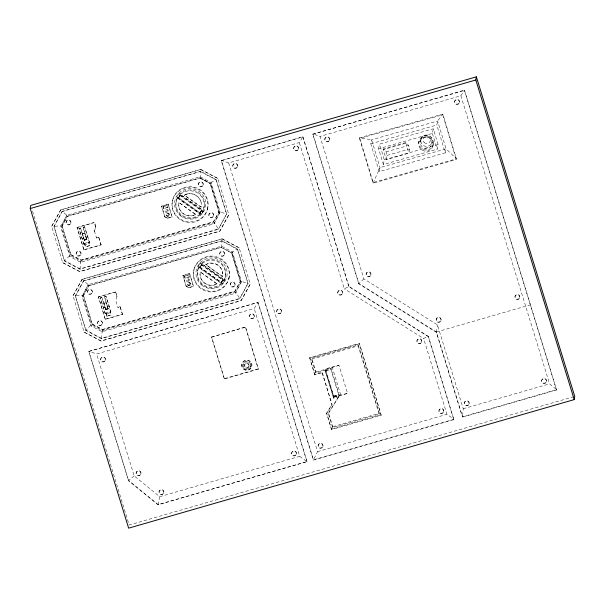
<?xml version="1.0" encoding="UTF-8"?>
<svg xmlns="http://www.w3.org/2000/svg" width="605" height="605" viewBox="0 0 605 605"><rect width="100%" height="100%" fill="white"/><g stroke="black" fill="none" stroke-linecap="round" stroke-linejoin="round"><path stroke-width="0.45" stroke-dasharray="3.02 2.27" d="M358.871 283.896L312.846 133.849L320.022 136.405L363.885 278.875L437.423 324.84L463.248 408.738L462.454 417.147L556.57 389.991L464.421 90.115L312.785 134.204L358.871 283.896L436.341 332.327L462.454 417.147M178.914 202.501L178.634 205.148A11.374 11.124 9.5 0 0 193.282 215.554L195.642 214.389L178.914 202.501L195.612 214.541M186.726 194.023L184.336 195.211L201.125 207.137L201.404 204.452M200.293 271.932L200.013 274.572A11.374 11.124 9.5 0 0 214.662 284.978L217.013 283.813L200.293 271.932L216.991 283.964M222.761 273.884A11.374 11.124 9.5 0 0 208.112 263.477L205.708 264.635L222.496 276.568L222.784 273.884M436.341 332.327L437.423 324.84M51.652 226.383L60.757 209.822L200.837 169.4L217.823 178.437L228.879 214.707L219.774 231.269L79.694 271.69L62.708 262.653L51.652 226.383L60.757 209.822M53.966 226.625L62.277 211.289L200.656 171.366L216.076 179.564L226.656 213.936L218.337 229.272L79.966 269.195L64.546 260.997L53.966 226.625L62.277 211.289L66.762 215.259L200.179 176.758L211.039 182.536L220.122 212.045L214.102 223.812L80.684 262.313L69.832 256.535L60.742 227.034L66.762 215.259L60.742 227.034M62.081 226.172L67.503 216.151L62.081 226.172L70.898 254.834L80.964 260.188L213.527 221.937L218.957 211.916L210.132 183.254L200.066 177.9L66.565 216.446M62.708 262.653L79.731 271.463L219.812 231.042L228.879 214.707M64.546 260.997L54.011 226.323L60.946 225.846L70.029 255.348L69.832 256.535M70.861 223.109A2.443 2.39 9.5 0 0 67.775 220.258A2.443 2.39 9.5 0 0 66.815 224.281A2.443 2.39 9.5 0 0 70.861 223.109L70.906 222.829A2.443 2.39 9.5 0 0 67.828 219.978A2.443 2.39 9.5 0 0 66.86 224.001A2.443 2.39 9.5 0 0 70.906 222.829M70.898 254.834L62.111 225.968M98.759 237.152L96.513 237.969L98.759 237.152L101.088 244.972L83.921 249.925L77.069 227.404L94.236 222.451C98.033 223.585 91.816 238.733 95.613 226.928M84.587 244.004L83.8 244.231L78.968 228.531L80.525 227.979L84.246 240.23L86.817 239.489L83.097 227.238L84.587 226.807L89.517 241.955L88.791 242.787L89.676 245.653L85.471 246.863L84.587 244.004L88.859 242.408L89.676 245.653M84.246 240.23L80.525 227.979M86.817 239.489L83.097 227.238M73.023 295.815L82.129 279.253L222.209 238.831L239.194 247.868L250.251 284.131L241.145 300.7L101.073 341.114L84.087 332.077L73.023 295.815L82.129 279.253M89.404 242.613L84.587 226.807M80.941 254.327A2.443 2.39 9.5 0 0 77.856 251.476A2.443 2.39 9.5 0 0 76.895 255.499A2.443 2.39 9.5 0 0 80.941 254.327L80.987 254.055A2.443 2.39 9.5 0 0 77.901 251.196A2.443 2.39 9.5 0 0 76.941 255.219A2.443 2.39 9.5 0 0 80.987 254.055M80.964 260.188L213.557 221.732L218.957 211.916M80.684 262.313L80.881 261.126L214.306 222.625L220.122 212.045L226.656 213.936L218.337 229.272M83.8 244.231L78.983 228.425M75.338 296.057L83.656 280.72L222.027 240.79L237.447 248.995L248.027 283.359L239.716 298.704L101.337 338.626L85.918 330.428L75.338 296.057L83.656 280.72L88.141 284.69L221.559 246.19L232.411 251.967L241.501 281.469L235.481 293.243L102.064 331.737L91.204 325.966L82.121 296.458L88.141 284.69L82.121 296.458M79.966 269.195L80.881 261.126L70.029 255.348L64.599 260.695L80.011 268.892L218.39 228.97L214.306 222.625L214.102 223.812M83.921 249.925L77.069 227.404M88.791 242.787L88.859 242.408M95.582 227.109L94.236 222.451M83.452 295.595L88.882 285.583L83.452 295.595L92.278 324.257L102.343 329.612L234.899 291.368L240.329 281.348L231.503 252.686L240.298 281.552M84.087 332.077L101.111 340.887L241.183 300.473L250.251 284.131M85.918 330.428L75.391 295.754L82.318 295.27L91.4 324.779L91.204 325.966M92.232 292.54A2.443 2.39 9.5 0 0 89.154 289.689A2.443 2.39 9.5 0 0 88.186 293.705A2.443 2.39 9.5 0 0 92.232 292.54L92.278 292.26A2.443 2.39 9.5 0 0 89.2 289.409A2.443 2.39 9.5 0 0 88.239 293.433A2.443 2.39 9.5 0 0 92.278 292.26M92.278 324.257L83.49 295.399M88.784 351.437L258.032 302.364L307.068 461.615L158.109 504.835L128.608 480.793L88.784 351.437L258.032 302.364L254.183 308.497L96.618 353.955L88.829 351.187L128.608 480.793M120.138 306.576L117.892 307.393L120.138 306.576L122.46 314.403L105.293 319.357L98.449 296.836L115.615 291.882L116.962 296.533L115.615 291.882M105.966 313.428L105.172 313.655L100.339 297.962L101.897 297.41L105.618 309.662L108.189 308.921L104.468 296.669L105.966 296.238L110.889 311.386L110.171 312.218L111.048 315.084L106.851 316.294L105.966 313.428L110.231 311.84L111.048 315.084M105.618 309.662L101.897 297.41M108.189 308.921L104.468 296.669M110.783 312.044L105.966 296.238M102.313 323.758A2.443 2.39 9.5 0 0 99.235 320.907A2.443 2.39 9.5 0 0 98.267 324.93A2.443 2.39 9.5 0 0 102.313 323.758L102.358 323.478A2.443 2.39 9.5 0 0 99.281 320.627A2.443 2.39 9.5 0 0 98.312 324.651A2.443 2.39 9.5 0 0 102.358 323.478M102.343 329.612L234.937 291.164L240.329 281.348M102.064 331.737L102.26 330.557L235.678 292.056L241.501 281.469L248.027 283.359L239.716 298.704M105.172 313.655L100.362 297.849M101.337 338.626L102.26 330.557L91.4 324.779L85.971 330.118L101.39 338.324L239.762 298.394L235.678 292.056L235.481 293.243M105.293 319.357L98.449 296.836M106.851 316.294L106.026 313.05M110.171 312.218L110.231 311.84M105.414 360.202A2.443 2.39 9.5 0 0 102.328 357.343A2.443 2.39 9.5 0 0 101.368 361.366A2.443 2.39 9.5 0 0 105.414 360.202L105.459 359.922A2.443 2.39 9.5 0 0 102.374 357.071A2.443 2.39 9.5 0 0 101.413 361.087A2.443 2.39 9.5 0 0 105.459 359.922M161.558 206.252L168.258 204.059L172.092 216.938L167.358 218.299L164.855 216.968L161.558 206.252L168.258 204.059M163.085 206.842L167.434 205.42L167.971 207.424L163.645 208.672L163.085 206.842L167.434 205.42M163.645 208.672L163.116 206.66M164.855 216.968L161.603 205.98M167.971 207.424L163.675 208.498M168.167 211.258A1.588 1.55 9.5 0 0 166.163 209.406A1.588 1.55 9.5 0 0 165.536 212.022A1.588 1.55 9.5 0 0 168.167 211.258L168.175 211.183M167.358 218.299L172.138 216.658M169.264 215.07A1.588 1.55 9.5 0 0 167.26 213.217A1.588 1.55 9.5 0 0 166.64 215.826A1.588 1.55 9.5 0 0 169.264 215.07L169.279 214.994A1.588 1.55 9.5 0 0 167.275 213.141A1.588 1.55 9.5 0 0 166.647 215.751A1.588 1.55 9.5 0 0 169.279 214.994M172.455 200.777L172.569 200.119M176.826 196.625L201.336 214.041L200.55 213.482A14.248 13.93 9.5 0 1 177.613 197.192L176.826 196.625L179.004 193.6L202.161 209.723L203.507 211.107L201.336 214.041M176.161 201.442L176.305 200.588M200.55 213.482L200.406 214.336L177.469 198.047L177.613 197.192M179.004 193.6L179.783 194.25A14.248 13.93 9.5 0 1 202.713 210.54L203.507 211.107M178.293 198.41L180.865 194.818L201.851 209.723L201.813 210.638L199.65 213.573L178.293 198.41L180.6 194.681M202.713 210.54L202.569 211.402A14.248 13.93 9.5 0 0 179.64 195.105L179.783 194.25M140.897 473.919A2.443 2.39 9.5 0 0 137.819 471.068A2.443 2.39 9.5 0 0 136.851 475.084A2.443 2.39 9.5 0 0 140.897 473.919L140.942 473.639A2.443 2.39 9.5 0 0 137.864 470.788A2.443 2.39 9.5 0 0 136.896 474.812A2.443 2.39 9.5 0 0 140.942 473.639M182.929 275.683L189.637 273.483L193.464 286.369L188.737 287.73L186.227 286.399L182.929 275.683L189.637 273.483M60.719 210.048L200.837 169.4M62.232 211.591L200.656 171.366L200.028 178.104L67.473 216.356M184.457 276.266L188.805 274.844L189.342 276.856L185.024 278.103L184.457 276.266L188.805 274.844M185.024 278.103L184.487 276.092M186.227 286.399L182.975 275.404M203.151 185.032A2.443 2.39 9.5 0 0 200.073 182.181A2.443 2.39 9.5 0 0 199.113 186.196A2.443 2.39 9.5 0 0 203.151 185.032L203.204 184.752A2.443 2.39 9.5 0 0 200.119 181.901A2.443 2.39 9.5 0 0 199.158 185.916A2.443 2.39 9.5 0 0 203.204 184.752M199.65 213.573L201.949 209.822M189.342 276.856L185.054 277.922M201.125 207.137L184.359 195.06M189.539 280.69A1.588 1.55 9.5 0 0 187.535 278.837A1.588 1.55 9.5 0 0 186.915 281.446A1.588 1.55 9.5 0 0 189.539 280.69L189.554 280.614M188.737 287.73L193.517 286.089M190.643 284.501A1.588 1.55 9.5 0 0 188.639 282.641A1.588 1.55 9.5 0 0 188.011 285.257A1.588 1.55 9.5 0 0 190.643 284.501L190.651 284.426A1.588 1.55 9.5 0 0 188.654 282.565A1.588 1.55 9.5 0 0 188.026 285.182A1.588 1.55 9.5 0 0 190.651 284.426M203.885 208.007L204.029 207.144M193.834 270.208L193.94 269.55M218.919 212.121L210.132 183.254M219.925 213.225L210.843 183.723L211.039 182.536L216.076 179.564L226.603 214.238M158.109 504.835L159.728 496.705L134.159 475.87L96.618 353.955M207.523 209.073A18.014 17.621 9.5 0 0 184.782 188.011A18.014 17.621 9.5 0 0 177.666 217.687A18.014 17.621 9.5 0 0 207.523 209.073L207.628 208.415A18.014 17.621 9.5 0 0 184.888 187.361A18.014 17.621 9.5 0 0 177.772 217.036A18.014 17.621 9.5 0 0 207.628 208.415M197.532 270.874L197.676 270.012M198.992 266.616A14.248 13.93 9.5 0 0 221.922 282.913L221.778 283.768L198.848 267.478L198.992 266.616L198.213 265.966L200.384 263.024L202.025 263.871L224.886 280.531L224.092 279.971A14.248 13.93 9.5 0 0 201.162 263.682L200.384 263.024M199.673 267.841L202.244 264.249L223.222 279.155L223.192 280.062L221.022 283.004L199.673 267.841L202.244 264.249M224.092 279.971L223.948 280.826A14.248 13.93 9.5 0 0 201.019 264.536L201.162 263.682M201.972 264.113L201.843 264.899L223.192 280.062M163.811 492.841A2.443 2.39 9.5 0 0 160.733 489.982A2.443 2.39 9.5 0 0 159.765 494.005A2.443 2.39 9.5 0 0 163.811 492.841L163.857 492.561A2.443 2.39 9.5 0 0 160.779 489.71A2.443 2.39 9.5 0 0 159.811 493.725A2.443 2.39 9.5 0 0 163.857 492.561M217.823 178.437L200.799 169.634M221.271 160.65L302.939 136.775L348.964 286.762L428.227 336.44L453.841 419.636L313.473 460.133L221.271 160.65L302.939 136.775L299.309 142.553L228.667 162.934L221.332 160.317L313.473 460.133M213.633 215.819A2.443 2.39 9.5 0 0 210.555 212.96A2.443 2.39 9.5 0 0 209.587 216.983A2.443 2.39 9.5 0 0 213.633 215.819L213.678 215.539A2.443 2.39 9.5 0 0 210.601 212.688A2.443 2.39 9.5 0 0 209.632 216.703A2.443 2.39 9.5 0 0 213.678 215.539M82.091 279.48L222.209 238.831M83.603 281.023L222.027 240.79L221.362 247.377L232.214 253.155L241.297 282.656M88.844 285.779L221.438 247.332L87.937 285.87M237.599 166.572A2.443 2.39 9.5 0 0 234.513 163.713A2.443 2.39 9.5 0 0 233.553 167.736A2.443 2.39 9.5 0 0 237.599 166.572L237.644 166.292A2.443 2.39 9.5 0 0 234.559 163.441A2.443 2.39 9.5 0 0 233.598 167.456A2.443 2.39 9.5 0 0 237.644 166.292M224.531 254.463A2.443 2.39 9.5 0 0 221.445 251.604A2.443 2.39 9.5 0 0 220.485 255.628A2.443 2.39 9.5 0 0 224.531 254.463L224.576 254.183A2.443 2.39 9.5 0 0 221.498 251.332A2.443 2.39 9.5 0 0 220.53 255.348A2.443 2.39 9.5 0 0 224.576 254.183M211.523 337.151L245.562 327.018L258.38 369.163L224.395 378.964L211.523 337.151L245.562 327.018M221.022 283.004L223.328 279.253M222.496 276.568L205.73 264.483M221.922 282.913L222.716 283.473L198.213 265.966L200.368 263.115M225.264 277.43L225.408 276.576M232.214 253.155L232.411 251.967L237.447 248.995L247.982 283.662M228.894 278.504A18.014 17.621 9.5 0 0 206.154 257.443A18.014 17.621 9.5 0 0 199.037 287.118A18.014 17.621 9.5 0 0 228.894 278.504L229.008 277.846A18.014 17.621 9.5 0 0 206.267 256.785A18.014 17.621 9.5 0 0 199.151 286.46A18.014 17.621 9.5 0 0 229.008 277.846M239.194 247.868L222.171 239.058M235.012 285.242A2.443 2.39 9.5 0 0 231.927 282.391A2.443 2.39 9.5 0 0 230.966 286.415A2.443 2.39 9.5 0 0 235.012 285.242L235.058 284.97A2.443 2.39 9.5 0 0 231.972 282.112A2.443 2.39 9.5 0 0 231.012 286.135A2.443 2.39 9.5 0 0 235.058 284.97M224.395 378.964L211.576 336.819M242.945 364.785L243.036 364.255M254.191 316.982A2.443 2.39 9.5 0 0 251.113 314.131A2.443 2.39 9.5 0 0 250.145 318.154A2.443 2.39 9.5 0 0 254.191 316.982L254.236 316.71A2.443 2.39 9.5 0 0 251.158 313.851A2.443 2.39 9.5 0 0 250.19 317.875A2.443 2.39 9.5 0 0 254.236 316.71M249.003 366.222A2.322 2.269 9.5 0 0 246.076 363.507A2.322 2.269 9.5 0 0 245.161 367.333A2.322 2.269 9.5 0 0 249.003 366.222L249.048 365.942A2.322 2.269 9.5 0 0 246.122 363.234A2.322 2.269 9.5 0 0 245.207 367.053A2.322 2.269 9.5 0 0 249.048 365.942M250.546 366.585A3.902 3.819 9.5 0 0 245.622 362.024A3.902 3.819 9.5 0 0 244.08 368.453A3.902 3.819 9.5 0 0 250.546 366.585L250.636 366.055A3.902 3.819 9.5 0 0 245.706 361.488A3.902 3.819 9.5 0 0 244.163 367.923A3.902 3.819 9.5 0 0 250.636 366.055M251.801 366.486A5.127 5.014 9.5 0 0 245.327 360.497A5.127 5.014 9.5 0 0 243.301 368.937A5.127 5.014 9.5 0 0 251.801 366.486L251.824 366.335A5.127 5.014 9.5 0 0 245.358 360.346A5.127 5.014 9.5 0 0 243.331 368.785A5.127 5.014 9.5 0 0 251.824 366.335M298.507 148.989A2.443 2.39 9.5 0 0 295.429 146.138A2.443 2.39 9.5 0 0 294.461 150.161A2.443 2.39 9.5 0 0 298.507 148.989L298.552 148.717A2.443 2.39 9.5 0 0 295.474 145.858A2.443 2.39 9.5 0 0 294.506 149.881A2.443 2.39 9.5 0 0 298.552 148.717M281.491 312.036A2.443 2.39 9.5 0 0 278.413 309.178A2.443 2.39 9.5 0 0 277.445 313.201A2.443 2.39 9.5 0 0 281.491 312.036L281.537 311.757A2.443 2.39 9.5 0 0 278.459 308.905A2.443 2.39 9.5 0 0 277.491 312.921A2.443 2.39 9.5 0 0 281.537 311.757M329.604 140.057A2.443 2.39 9.5 0 0 326.526 137.206A2.443 2.39 9.5 0 0 325.558 141.222A2.443 2.39 9.5 0 0 329.604 140.057L329.649 139.778A2.443 2.39 9.5 0 0 326.571 136.927A2.443 2.39 9.5 0 0 325.603 140.942A2.443 2.39 9.5 0 0 329.649 139.778M314.736 374.926L309.677 357.646L359.31 343.322L381.188 415.257L331.563 429.58L326.594 413.434L332.084 404.397L322.185 372.249L314.827 374.374L314.736 374.926L322.094 372.801L322.185 372.249M333.801 397.349L347.588 393.371L338.974 365.42L325.293 368.816L325.036 370.305L315.81 372.967L311.59 359.272L311.749 358.334L358.296 344.903L379.343 413.253L379.184 414.191L332.637 427.622L328.341 413.676L328.5 412.739L339.292 395.761L328.341 413.676M296.397 454.136A2.443 2.39 9.5 0 0 293.319 451.285A2.443 2.39 9.5 0 0 292.351 455.3A2.443 2.39 9.5 0 0 296.397 454.136L296.45 453.856A2.443 2.39 9.5 0 0 293.365 451.005A2.443 2.39 9.5 0 0 292.404 455.028A2.443 2.39 9.5 0 0 296.45 453.856M315.81 372.967L315.969 372.037L311.749 358.334M325.361 371.039L325.55 369.957L331.041 368.377L339.065 394.452L338.883 395.557L333.393 397.137L325.361 371.039L330.844 369.458L331.041 368.377M342.559 293.342A2.443 2.39 9.5 0 0 339.481 290.483A2.443 2.39 9.5 0 0 338.513 294.506A2.443 2.39 9.5 0 0 342.559 293.342L342.604 293.062A2.443 2.39 9.5 0 0 339.526 290.203A2.443 2.39 9.5 0 0 338.558 294.227A2.443 2.39 9.5 0 0 342.604 293.062M322.911 446.467A2.443 2.39 9.5 0 0 319.826 443.609A2.443 2.39 9.5 0 0 318.865 447.632A2.443 2.39 9.5 0 0 322.911 446.467L322.957 446.188A2.443 2.39 9.5 0 0 319.871 443.336A2.443 2.39 9.5 0 0 318.911 447.352A2.443 2.39 9.5 0 0 322.957 446.188M326.594 413.434L332.084 404.397M333.393 397.137L333.582 396.033L325.55 369.957M339.14 396.698L333.65 398.279L333.899 396.767L325.293 368.816M331.563 429.58L326.685 412.882M332.637 427.622L332.795 426.684L328.5 412.739M379.184 414.191L358.137 345.841L358.296 344.903M381.188 415.257L359.31 343.322M370.895 274.988A2.443 2.39 9.5 0 0 367.817 272.137A2.443 2.39 9.5 0 0 366.849 276.16A2.443 2.39 9.5 0 0 370.895 274.988L370.941 274.708A2.443 2.39 9.5 0 0 367.863 271.857A2.443 2.39 9.5 0 0 366.895 275.88A2.443 2.39 9.5 0 0 370.941 274.708M459.407 102.608A2.443 2.39 9.5 0 0 456.329 99.757A2.443 2.39 9.5 0 0 455.361 103.78A2.443 2.39 9.5 0 0 459.407 102.608L459.452 102.336A2.443 2.39 9.5 0 0 456.374 99.477A2.443 2.39 9.5 0 0 455.406 103.5A2.443 2.39 9.5 0 0 459.452 102.336M421.708 341.923A2.443 2.39 9.5 0 0 418.63 339.065A2.443 2.39 9.5 0 0 417.669 343.088A2.443 2.39 9.5 0 0 421.708 341.923L421.761 341.643A2.443 2.39 9.5 0 0 418.675 338.792A2.443 2.39 9.5 0 0 417.715 342.808A2.443 2.39 9.5 0 0 421.761 341.643M556.57 389.991L464.421 90.115L460.866 95.764L320.022 136.405M428.227 336.44L349.017 286.43L344.343 288.835L299.309 142.553M440.992 320.521A2.443 2.39 9.5 0 0 437.914 317.663A2.443 2.39 9.5 0 0 436.946 321.686A2.443 2.39 9.5 0 0 440.992 320.521L441.037 320.242A2.443 2.39 9.5 0 0 437.959 317.391A2.443 2.39 9.5 0 0 436.992 321.406A2.443 2.39 9.5 0 0 441.037 320.242M443.73 411.71A2.443 2.39 9.5 0 0 440.644 408.859A2.443 2.39 9.5 0 0 439.684 412.882A2.443 2.39 9.5 0 0 443.73 411.71L443.775 411.438A2.443 2.39 9.5 0 0 440.69 408.579A2.443 2.39 9.5 0 0 439.729 412.602A2.443 2.39 9.5 0 0 443.775 411.438M453.841 419.636L428.28 336.108L423.613 338.513L344.343 288.835M469.079 403.966A2.443 2.39 9.5 0 0 466.001 401.115A2.443 2.39 9.5 0 0 465.033 405.131A2.443 2.39 9.5 0 0 469.079 403.966L469.125 403.686A2.443 2.39 9.5 0 0 466.047 400.835A2.443 2.39 9.5 0 0 465.079 404.851A2.443 2.39 9.5 0 0 469.125 403.686M519.755 297.675A2.443 2.39 9.5 0 0 516.67 294.824A2.443 2.39 9.5 0 0 515.71 298.847A2.443 2.39 9.5 0 0 519.755 297.675L519.801 297.403A2.443 2.39 9.5 0 0 516.715 294.544A2.443 2.39 9.5 0 0 515.755 298.567A2.443 2.39 9.5 0 0 519.801 297.403M546.413 381.657A2.443 2.39 9.5 0 0 543.328 378.798A2.443 2.39 9.5 0 0 542.367 382.821A2.443 2.39 9.5 0 0 546.413 381.657L546.459 381.377A2.443 2.39 9.5 0 0 543.373 378.526A2.443 2.39 9.5 0 0 542.413 382.541A2.443 2.39 9.5 0 0 546.459 381.377M359.506 138.469L359.635 137.804L442.86 114.103L456.404 158.835L456.276 159.501L373.043 183.209L359.506 138.469L442.731 114.761L442.86 114.103L437.619 121.008L436.825 125.016L445.242 152.823L379.214 171.631L370.797 143.816L371.599 139.808L437.619 121.008L446.036 148.815L445.242 152.823M378.609 148.762L379.539 144.088L433.324 128.767L438.096 144.535L437.165 149.208L383.381 164.53L378.609 148.762L432.393 133.44L433.324 128.767M373.043 183.209L380.016 167.623L371.599 139.808L359.635 137.804L373.179 182.544L456.404 158.835L446.036 148.815L380.016 167.623L379.214 171.631M383.26 149.594L383.388 148.936L405.947 142.515L408.609 145.442L409.683 148.974L408.844 153.171L386.285 159.599L383.26 149.594L405.819 143.166L405.947 142.515M383.381 164.53L384.311 159.856L379.539 144.088M386.285 159.599L387.117 155.402L386.05 151.87L383.388 148.936M418.728 142.5L418.978 141.245M420.445 141.411L420.861 139.324M431.834 144.164A5.861 5.74 11.2 0 0 424.468 137.267A5.861 5.74 11.2 0 0 422.116 146.932A5.861 5.74 11.2 0 0 431.834 144.164L432.25 142.077A5.861 5.74 11.2 0 0 424.884 135.18A5.861 5.74 11.2 0 0 422.532 144.845A5.861 5.74 11.2 0 0 432.25 142.077M433.051 145.593A7.321 7.177 11.2 0 0 423.629 137.199A7.321 7.177 11.2 0 0 420.997 149.352A7.321 7.177 11.2 0 0 433.051 145.593L433.301 144.338A7.321 7.177 11.2 0 0 423.878 135.944A7.321 7.177 11.2 0 0 421.246 148.089A7.321 7.177 11.2 0 0 433.301 144.338M116.992 296.359L115.736 300.405L117.892 307.393M228.667 162.934L317.557 451.655L313.534 459.808L453.894 419.303L446.951 414.319L423.613 338.513M82.537 233.863L84.639 233.258L86.576 239.557L85.509 240.087L84.511 240.215L82.537 233.863L84.639 233.258M84.511 240.215L86.583 239.557M103.916 303.294L106.019 302.681L107.955 308.989L106.881 309.51L105.852 309.594L103.916 303.294L106.011 302.689M105.852 309.594L107.955 308.989M178.475 197.381L180.645 194.439M178.43 197.623L180.865 194.818M199.779 212.763L201.851 209.723M199.99 212.665L202.161 209.723M201.352 213.958L203.522 211.016M199.854 266.805L202.025 263.871M221.158 282.195L223.222 279.155M221.37 282.089L223.532 279.155M222.716 283.473L224.901 280.448M363.885 278.875L358.931 283.548L436.402 331.971L462.515 416.792L556.63 389.635L549.559 383.835L460.866 95.764M134.159 475.87L128.653 480.536L158.155 504.578L307.068 461.615L299.694 456.321L254.183 308.497M184.336 195.211L186.703 194.175A11.374 11.124 9.5 0 1 201.359 204.603M195.642 214.389L193.313 215.403A11.374 11.124 9.5 0 1 178.664 204.997M205.708 264.635L208.075 263.606A11.374 11.124 9.5 0 1 222.731 274.035M217.013 283.813L214.684 284.826A11.374 11.124 9.5 0 1 200.036 274.42M312.785 134.204L464.36 90.47M77.039 227.586L94.206 222.632M78.968 228.531L80.503 228.085M83.074 227.344L84.571 226.913M82.303 238.355L83.845 237.909M86.409 237.168L87.906 236.737M84.352 239.58L86.923 238.839M83.906 243.573L89.517 241.955M89.691 245.577L85.471 246.863L85.01 244.783L89.215 243.565M83.951 249.752L101.118 244.798M98.418 297.01L115.585 292.056M100.339 297.962L101.882 297.516M104.453 296.775L105.951 296.344M103.674 307.786L105.217 307.34M107.788 306.599L109.286 306.168M105.731 309.004L108.303 308.263M105.285 313.004L110.889 311.386M106.382 314.207L110.586 312.997M106.858 316.218L111.063 315.008M105.323 319.175L122.49 314.222M224.455 378.639L258.433 368.831M309.586 358.198L359.219 343.882M311.59 359.272L358.137 345.841M436.402 331.971L530.517 304.814M315.969 372.037L338.974 365.42M325.452 370.54L330.943 368.952M333.582 396.033L339.065 394.452M333.514 396.411L339.004 394.823M333.899 396.767L347.588 393.371M332.795 426.684L379.343 413.253M331.653 429.021L381.286 414.705M463.248 408.738L549.559 383.835M159.728 496.705L299.694 456.321M317.557 451.655L446.951 414.319M573.842 396.706L129.175 525.011L32.443 210.82M370.797 143.816L436.825 125.016M386.05 151.87L408.609 145.442M387.117 155.402L409.683 148.974M384.311 159.856L438.096 144.535M199.801 267.055L221.052 282.096M200.603 171.669L216.023 179.867M199.983 177.946L210.843 183.723M200.028 178.104L210.094 183.459M221.982 241.093L237.394 249.298M164.9 216.688L167.411 218.027M221.407 247.536L231.473 252.89M186.279 286.12L188.783 287.451M70.936 254.629L81.002 259.984M92.308 324.061L102.374 329.415M180.464 195.468L201.813 210.638M179.64 195.105L202.569 211.402M178.694 197.759L199.68 212.665M201.019 264.536L223.948 280.826M302.886 137.101L348.964 286.762M332.092 366.849L340.698 394.808M330.844 369.458L338.883 395.557M325.036 370.305L333.65 398.279M322.094 372.801L331.986 404.949M309.677 357.646L314.827 374.374M257.995 302.621L307.022 461.872M245.501 327.343L258.38 369.163M168.213 204.331L172.092 216.938M189.584 273.762L193.464 286.369M98.728 237.326L101.088 244.972M120.108 306.758L122.46 314.403M94.395 230.8L96.513 237.969M84.655 243.618L85.01 244.783M442.731 114.761L456.276 159.501M432.393 133.44L437.165 149.208M405.819 143.166L408.844 153.171M221.778 283.768A14.248 13.93 9.5 0 1 198.848 267.478M186.733 194.046A11.374 11.124 9.5 0 1 201.382 204.452M200.406 214.336A14.248 13.93 9.5 0 1 177.469 198.047M167.169 215.13A0.847 0.824 9.5 0 0 168.576 214.722A0.847 0.824 9.5 0 0 167.509 213.731A0.847 0.824 9.5 0 0 167.169 215.13M201.601 285.015A15.624 15.276 9.5 0 0 226.943 275.94A15.624 15.276 9.5 0 0 206.078 258.932A15.624 15.276 9.5 0 0 201.601 285.015M166.133 211.258A0.764 0.749 9.5 0 0 167.396 210.895A0.764 0.749 9.5 0 0 166.428 210.003A0.764 0.749 9.5 0 0 166.133 211.258M180.23 215.584A15.624 15.276 9.5 0 0 205.564 206.509A15.624 15.276 9.5 0 0 184.707 189.509A15.624 15.276 9.5 0 0 180.23 215.584M187.505 280.69A0.764 0.749 9.5 0 0 188.768 280.327A0.764 0.749 9.5 0 0 187.807 279.434A0.764 0.749 9.5 0 0 187.505 280.69M188.548 284.554A0.847 0.824 9.5 0 0 189.947 284.153A0.847 0.824 9.5 0 0 188.881 283.163A0.847 0.824 9.5 0 0 188.548 284.554M424.173 142.515A3.706 3.63 11.2 0 0 430.314 140.768A3.706 3.63 11.2 0 0 425.655 136.405A3.706 3.63 11.2 0 0 424.173 142.515"/><path stroke-width="0.91" d="M30.25 208.551L30.779 205.398L476.354 76.835L574.75 396.449L574.221 399.602L128.646 528.165L30.25 208.551L475.825 79.989L476.354 76.835M475.825 79.989L574.221 399.602"/></g></svg>
